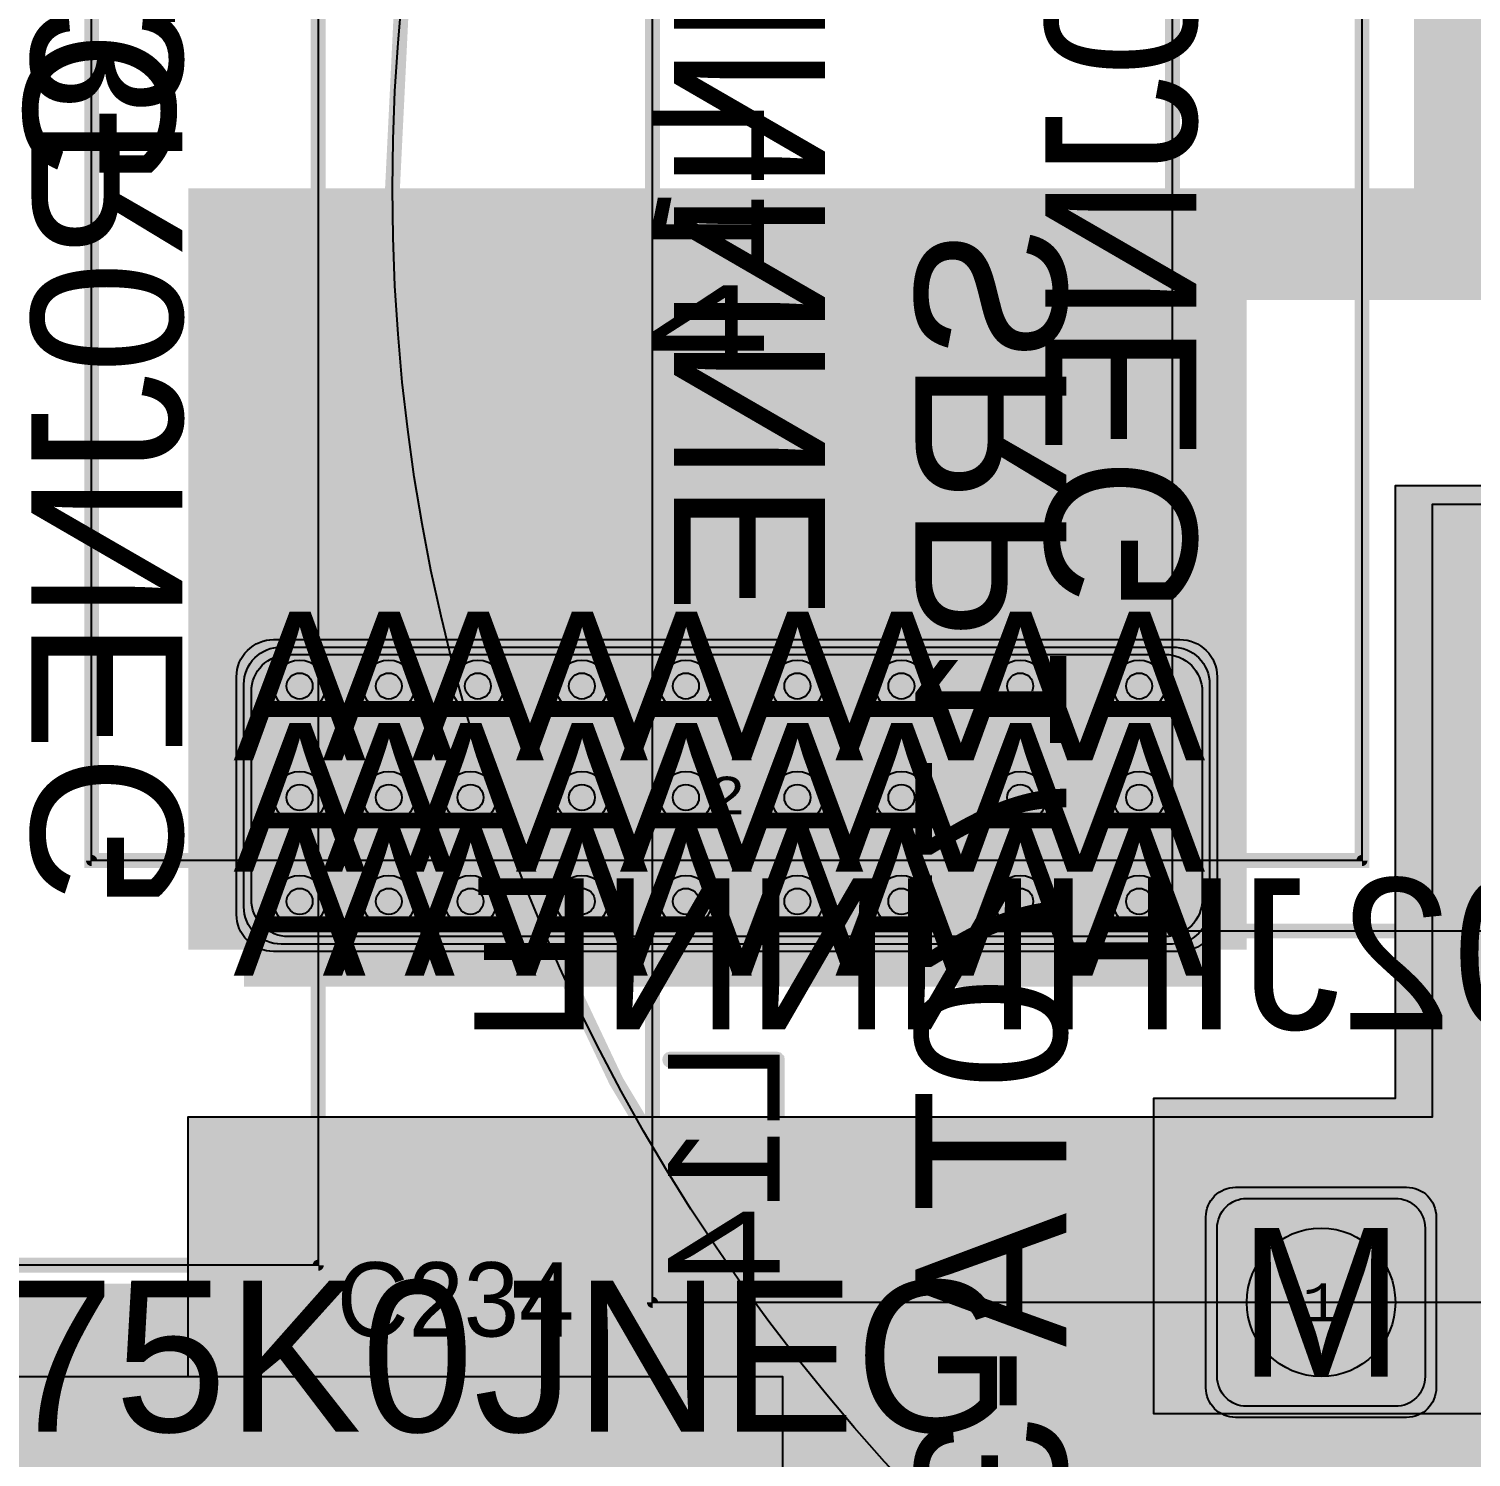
# Model space of a CAD drawing. Extents: x -23 to 289, y -67 to 135.
# Drawn here: x 19.35 to 38.77, y 10.42 to 29.65 of the extents above; entities that cross this region are included whole.
import ezdxf
from ezdxf.enums import TextEntityAlignment as Align

# ---------------------------------------------------------------- set-up
doc = ezdxf.new("R2010")
doc.units = 0
doc.header["$MEASUREMENT"] = 0
for name, color, linetype in [('ASSEMBLY_OUTLINES_BTM', 191, 'CONTINUOUS'), ('ASSEMBLY_OUTLINES_TOP', 102, 'CONTINUOUS'), ('ASSEMBLY_PART_NUMBERS_BTM', 191, 'CONTINUOUS'), ('ASSEMBLY_PART_NUMBERS_TOP', 102, 'CONTINUOUS'), ('ASSEMBLY_REF_DES_BTM', 191, 'CONTINUOUS'), ('DRILL_DRAWING', 21, 'CONTINUOUS'), ('GENERATED_SILKSCREEN_BTM', 255, 'CONTINUOUS'), ('GENERATED_SILKSCREEN_TOP', 140, 'CONTINUOUS'), ('PART_HOLES_LAYER_BOTTOM', 30, 'CONTINUOUS'), ('PART_HOLES_LAYER_TOP', 30, 'CONTINUOUS'), ('PART_PADS_LAYER_BOTTOM', 230, 'CONTINUOUS'), ('PART_PADS_LAYER_TOP', 150, 'CONTINUOUS'), ('PART_PADS_SMD_BTM', 230, 'CONTINUOUS'), ('PIN_NUMBERS_BTM', 8, 'CONTINUOUS'), ('PIN_NUMBERS_TOP', 8, 'CONTINUOUS'), ('PLACEMENT_OUTLINES_BTM', 222, 'CONTINUOUS'), ('PLACEMENT_OUTLINES_TOP', 130, 'CONTINUOUS'), ('PLANE_DATA_LAYER_BOTTOM', 230, 'CONTINUOUS'), ('PLANE_DATA_LAYER_TOP', 150, 'CONTINUOUS'), ('PLANE_SHAPES_LAYER_BOTTOM', 230, 'CONTINUOUS'), ('PLANE_SHAPES_LAYER_TOP', 150, 'CONTINUOUS'), ('SILKSCREEN_OUTLINES_BTM', 211, 'CONTINUOUS'), ('SILKSCREEN_OUTLINES_TOP', 150, 'CONTINUOUS'), ('SILKSCREEN_REF_DES_BTM', 211, 'CONTINUOUS'), ('SILKSCREEN_REF_DES_TOP', 150, 'CONTINUOUS'), ('SOLDERMASK_PADS_BTM', 12, 'CONTINUOUS'), ('SOLDERMASK_PADS_TOP', 180, 'CONTINUOUS'), ('SOLDERPASTE_PADS_BTM', 12, 'CONTINUOUS'), ('TRACES_LAYER_BOTTOM', 230, 'CONTINUOUS'), ('VIA_HOLES_LAYER_BOTTOM', 30, 'CONTINUOUS'), ('VIA_HOLES_LAYER_TOP', 30, 'CONTINUOUS'), ('VIA_PADS_LAYER_BOTTOM', 230, 'CONTINUOUS'), ('VIA_PADS_LAYER_TOP', 150, 'CONTINUOUS')]:
    doc.layers.add(name, color=color, linetype=linetype)
doc.styles.add('COURIER_NEW', font='COUR.TTF')
doc.styles.add('VERDANA', font='verdana.TTF')
doc.styles.add('VERIBEST_GERBER_0', font='txt')

msp = doc.modelspace()

# ---------------------------------------------------------------- hatches: boundary and pattern name
at = {"layer": 'PART_HOLES_LAYER_BOTTOM'}
h = msp.add_hatch(color=256, dxfattribs=at)
edge = h.paths.add_edge_path()
edge.add_arc((36.75, 12.5), 1, 0, 360)
at = {"layer": 'PART_HOLES_LAYER_TOP'}
h = msp.add_hatch(color=256, dxfattribs=at)
edge = h.paths.add_edge_path()
edge.add_arc((36.75, 12.5), 1, 0, 360)
at = {"layer": 'PLANE_DATA_LAYER_BOTTOM'}
h = msp.add_hatch(color=256, dxfattribs=at)
h.paths.add_polyline_path([(48.75, 37.576235, -0.5495884529092114), (48.641391, 37.507271, 0.1102706804063819), (48.45, 37.55), (47.25, 37.55, 0.414213562373095), (46.8, 37.1), (46.8, 33.9, 0.414213562373095), (47.25, 33.45), (48.45, 33.45, 0.1102706804063819), (48.641391, 33.492729, -0.5495884529092114), (48.75, 33.423765), (48.75, 31.5762, -0.414213562373095), (48.6738, 31.5), (44.500008, 31.5, 0.414213562373095), (44.5, 31.499992), (44.5, 26.0762, -0.414213562373095), (44.4238, 26), (35.750008, 26, 0.414213562373095), (35.75, 25.999992), (35.75, 17.3262, -0.414213562373095), (35.6738, 17.25), (35.408639, 17.25, -0.6196474517591704), (35.347893, 17.372204, 0.1634754168601708), (35.5, 17.825), (35.5, 20.825, 0.414213562373095), (34.75, 21.575), (22.75, 21.575, 0.414213562373095), (22, 20.825), (22, 17.825, 0.1634754168601701), (22.152107, 17.372204, -0.6196474517591704), (22.091361, 17.25), (21.5762, 17.25, -0.414213562373095), (21.5, 17.3262), (21.5, 27.4238, -0.414213562373095), (21.5762, 27.5), (37.999992, 27.5, 0.414213562373095), (38, 27.500008), (38, 39.749992, 0.414213562373095), (37.999992, 39.75), (34.0762, 39.75, -0.414213562373095), (34, 39.8262), (34, 54.4238, -0.414213562373095), (34.0762, 54.5), (36.297938, 54.5, -0.414213562373095), (36.374138, 54.4238, -0.3481178070653989), (36.315369, 54.34962, 8.627133222483515), (37.184631, 54.34962, -0.3481178070653989), (37.125862, 54.4238, -0.414213562373095), (37.202062, 54.5), (39.749992, 54.5, 0.414213562373095), (39.75, 54.500008), (39.75, 60.4238, -0.414213562373095), (39.8262, 60.5), (48.4238, 60.5, -0.414213562373095), (48.5, 60.4238), (48.5, 55.5262, -0.414213562373095), (48.4238, 55.45), (48.35, 55.45, 0.414213562373095), (47.9, 55), (47.9, 53.600002, 0.0113121250404393), (47.900461, 53.579648, -0.0113128039267009), (47.900539, 53.576201), (47.900539, 53.5762, -0.414213562373095), (47.824339, 53.5), (46.000008, 53.5, 0.414213562373095), (46, 53.499992), (46, 37.750008, 0.414213562373095), (46.000008, 37.75), (48.6738, 37.75, -0.414213562373095), (48.75, 37.6738)], flags=0)
h.paths.add_polyline_path([(34.85, 42.5, -0.9999999999999999), (38.65, 42.5, -0.9999999999999999)], flags=0)
h.paths.add_polyline_path([(41.987, 37.057838, 2.7018286674560716), (39.513, 37.057838, -0.4597262686416266), (39.513, 36.942162, 2.70182866745607), (41.987, 36.942162, -0.4597262686416268)], flags=0)
h.paths.add_polyline_path([(39.35, 42.5, -0.9999999999999999), (43.15, 42.5, -0.9999999999999999)], flags=0)
h.paths.add_polyline_path([(43.2, 33.5, -0.9999999999999999), (46.3, 33.5, -0.9999999999999999)], flags=0)
h.paths.add_polyline_path([(45.56043, 57.586258, 0.7163993986891788), (48.25, 58.499999), (48.25, 58.500001, 0.7163993986891788), (45.56043, 59.413742, -0.4928320379335345), (45.43957, 59.413742, 0.4928325361211646), (43.06043, 59.413742, -0.4928320379335345), (42.93957, 59.413742, 0.7163993986891788), (40.25, 58.500001), (40.25, 58.499999, 0.7163993986891788), (42.93957, 57.586258, -0.4928320379335345), (43.06043, 57.586258, 0.4928325361211646), (45.43957, 57.586258, -0.4928320379335345)], flags=0)
h = msp.add_hatch(color=256, dxfattribs=at)
h.paths.add_polyline_path([(48.75, 22.826235, -0.5495884529091984), (48.641391, 22.757271, 0.1102706804063827), (48.45, 22.8), (47.25, 22.8, 0.414213562373095), (46.8, 22.35), (46.8, 19.15, 0.414213562373095), (47.25, 18.7), (48.45, 18.7, 0.1102706804063827), (48.641391, 18.742729, -0.5495884529091984), (48.75, 18.673765), (48.75, 17.5262, -0.414213562373095), (48.6738, 17.45), (48.1, 17.45, 0.414213562373095), (47.65, 17), (47.65, 15.6, 0.414213562373095), (48.1, 15.15), (48.6738, 15.15, -0.414213562373095), (48.75, 15.0738), (48.75, 14.8262, -0.414213562373095), (48.6738, 14.75), (43.750008, 14.75, 0.414213562373095), (43.75, 14.749992), (43.75, 10.3262, -0.414213562373095), (43.6738, 10.25), (40.250008, 10.25, 0.414213562373095), (40.25, 10.249992), (40.25, 0.8262, -0.414213562373095), (40.1738, 0.75), (37.8006, 0.75, -0.7527650843229169), (37.76009, 0.89074, 3.4742051530843248), (35.73991, 0.89074, -0.7527650843229169), (35.6994, 0.75), (33.230342, 0.75, -0.8128715780048824), (33.199868, 0.896041, 4.792273559791679), (31.800132, 0.896041, -0.8128715780048646), (31.769658, 0.75), (20.5762, 0.75, -0.414213562373095), (20.5, 0.8262), (20.5, 5.823834, -0.7996942034349959), (20.645032, 5.856523, 0.5604170451620436), (23.18957, 5.586258, -0.4928320379335695), (23.31043, 5.586258, 0.4928325361211643), (25.68957, 5.586258, -0.4928320379335695), (25.81043, 5.586258, 0.7163993986891787), (28.5, 6.499999), (28.5, 6.500001, 0.7163993986891787), (25.81043, 7.413742, -0.4928320379335696), (25.68957, 7.413742, 0.4928325361211643), (23.31043, 7.413742, -0.4928320379335696), (23.18957, 7.413742, 0.5604170451620436), (20.645032, 7.143477, -0.7996942034349959), (20.5, 7.176166), (20.5, 9.749992, 0.414213562373095), (20.499992, 9.75), (17.53156, 9.750002, -0.1989133663344645), (17.477678, 9.77232), (13.27232, 13.977678, -0.1989099556853627), (13.250002, 14.031559), (13.250002, 14.03156), (13.25, 23.249992, 0.414213562373095), (13.249992, 23.25), (11.027106, 23.25, -0.414213562373095), (10.950906, 23.3262, -0.1578452520741004), (10.965365, 23.37086, 0.3237649759328937), (10.965365, 25.12914, -0.1578452520741004), (10.950906, 25.1738, -0.414213562373095), (11.027106, 25.25), (13.249992, 25.25, 0.414213562373095), (13.25, 25.250008), (13.25, 28.999996), (13.249997, 29.000001), (11.500002, 30.749998, 0.2076843461898077), (11.499996, 30.75), (0.8262, 30.75, -0.414213562373095), (0.75, 30.8262), (0.75, 34.4238, -0.414213562373095), (0.8262, 34.5), (13.218438, 34.5, -0.1989133663344662), (13.27232, 34.477682), (15.47768, 32.272322, -0.1989099556853713), (15.499998, 32.218441), (15.499998, 32.21844), (15.5, 14.250004), (15.500003, 14.249999), (18.249998, 11.500002, 0.2076843462273114), (18.250004, 11.5), (21.499992, 11.5, 0.414213562373095), (21.5, 11.500008), (21.5, 14.9238, -0.414213562373095), (21.5762, 15), (38.249992, 15, 0.414213562373095), (38.25, 15.000008), (38.25, 23.1738, -0.414213562373095), (38.3262, 23.25), (48.6738, 23.25, -0.414213562373095), (48.75, 23.1738)], flags=0)
h.paths.add_polyline_path([(2.75, 32.65, -0.9999999999999999), (5.75, 32.65, -0.9999999999999999)], flags=0)
h.paths.add_polyline_path([(10.35, 31.15, 0.414213562373095), (11.25, 32.05), (11.25, 33.25, 0.414213562373095), (10.35, 34.15), (9.15, 34.15, 0.414213562373095), (8.25, 33.25), (8.25, 32.05, 0.414213562373095), (9.15, 31.15)], flags=0)
h.paths.add_polyline_path([(37.75, 10.6, 0.414213562373095), (38.65, 11.5), (38.65, 13.5, 0.414213562373095), (37.75, 14.4), (35.75, 14.4, 0.414213562373095), (34.85, 13.5), (34.85, 11.5, 0.414213562373095), (35.75, 10.6)], flags=0)
h.paths.add_polyline_path([(41.987, 18.057838, 2.7018286674560645), (39.513, 18.057838, -0.4597262686416451), (39.513, 17.942162, 2.7018286674560645), (41.987, 17.942162, -0.4597262686416451)], flags=0)
h.paths.add_polyline_path([(39.35, 12.5, -0.9999999999999999), (43.15, 12.5, -0.9999999999999999)], flags=0)
h.paths.add_polyline_path([(43.2, 21.5, -0.9999999999999999), (46.3, 21.5, -0.9999999999999999)], flags=0)
for points in [[(22.75, 20.825), (22.165788, 21.409212)], [(34.75, 20.825), (35.334212, 21.409212)], [(22.75, 17.825), (21.9602, 17.582468)], [(34.75, 17.825), (35.539796, 17.582454)], [(36.75, 13.5), (36.75, 14.4762)], [(35.75, 12.5), (34.7738, 12.5)], [(37.75, 12.5), (38.7262, 12.5)], [(36.75, 11.5), (36.75, 10.5238)]]:
    msp.add_hatch(color=256, dxfattribs=at).paths.add_polyline_path(points, is_closed=False, flags=0)
at = {"layer": 'PLANE_DATA_LAYER_TOP'}
h = msp.add_hatch(color=256, dxfattribs=at)
h.paths.add_polyline_path([(46.75, 31.8262, -0.414213562373095), (46.6738, 31.75), (44.750008, 31.75, 0.414213562373095), (44.75, 31.749992), (44.75, 26.3262, -0.414213562373095), (44.6738, 26.25), (35.250008, 26.25, 0.414213562373095), (35.25, 26.249992), (35.25, 16.8262, -0.414213562373095), (35.1738, 16.75), (22.3262, 16.75, -0.414213562373095), (22.25, 16.8262), (22.25, 27.4238, -0.414213562373095), (22.3262, 27.5), (37.999992, 27.5, 0.414213562373095), (38, 27.500008), (38, 39.999992, 0.414213562373095), (37.999992, 40), (30.5762, 40, -0.414213562373095), (30.5, 40.0762), (30.5, 59.9238, -0.414213562373095), (30.5762, 60), (41.073834, 60, -0.7996942034349743), (41.106523, 59.854968, 0.2895657790381564), (40.25, 58.5), (40.25, 58.499999, 0.7163993986891788), (42.93957, 57.586258, -0.4928320379335345), (43.06043, 57.586258, 0.4928325361211646), (45.43957, 57.586258, -0.4928320379335345), (45.56043, 57.586258, 0.2203224273687478), (46.677484, 57.001754, -0.4001176215891376), (46.75, 56.925643)], flags=0)
h.paths.add_polyline_path([(34.85, 42.5, -0.9999999999999999), (38.65, 42.5, -0.9999999999999999)], flags=0)
h.paths.add_polyline_path([(34.85, 52.5, -0.9999999999999999), (38.65, 52.5, -0.9999999999999999)], flags=0)
h.paths.add_polyline_path([(41.987, 37.057838, 2.7018286674560716), (39.513, 37.057838, -0.4597262686416266), (39.513, 36.942162, 2.70182866745607), (41.987, 36.942162, -0.4597262686416268)], flags=0)
h.paths.add_polyline_path([(39.35, 42.5, -0.9999999999999999), (43.15, 42.5, -0.9999999999999999)], flags=0)
h.paths.add_polyline_path([(43.2, 33.5, -0.9999999999999999), (46.3, 33.5, -0.9999999999999999)], flags=0)
h = msp.add_hatch(color=256, dxfattribs=at)
h.paths.add_polyline_path([(70, 7.287401, -0.2284127343392126), (69.971271, 7.227795, 0.2284138651476177), (69.5, 6.250001), (69.5, 6.249999, 0.2284138651476178), (69.971271, 5.272205, -0.2284127343392126), (70, 5.212599), (70, 0.7112, -0.414213562373095), (69.9238, 0.635), (63.589977, 0.635, -0.8014810940491773), (63.557588, 0.780174, 4.482268136729678), (61.942412, 0.780174, -0.8014810940491773), (61.910023, 0.635), (52.3262, 0.635, -0.414213562373095), (52.25, 0.7112), (52.25, 4.999992, 0.414213562373095), (52.249992, 5), (30.5762, 5, -0.414213562373095), (30.5, 5.0762), (30.5, 10.999992, 0.414213562373095), (30.499992, 11), (17.750008, 11, 0.414213562373095), (17.75, 10.999992), (17.75, 7.924921, -0.5503665247059855), (17.641226, 7.856034, 0.3530343973598779), (15.81043, 7.413742, -0.4928320379335696), (15.68957, 7.413742, 0.4928325361211643), (13.31043, 7.413742, -0.4928320379335696), (13.18957, 7.413742, 0.2941350543383665), (11.66026, 7.961019, -0.4828313072042882), (11.566801, 8.035239), (11.566801, 8.03524, -0.1989099556853627), (11.589119, 8.089121), (12.477678, 8.97768, -0.1989133663344766), (12.53156, 8.999998), (12.999992, 9, 0.414213562373095), (13, 9.000008), (13, 27.249992, 0.414213562373095), (12.999992, 27.25), (10.855206, 27.25, -0.6711996299622623), (10.801776, 27.380529, 0.2010810572068504), (11.25, 28.45, 0.1680457102975164), (10.929485, 29.376722, -0.1680441423658298), (10.913203, 29.423799), (10.913203, 29.4238, -0.414213562373095), (10.989403, 29.5), (14.4238, 29.5, -0.414213562373095), (14.5, 29.4238), (14.5, 12.750008, 0.414213562373095), (14.500008, 12.75), (32.4238, 12.75, -0.414213562373095), (32.5, 12.6738), (32.5, 8.500008, 0.414213562373095), (32.500008, 8.5), (52.249992, 8.5, 0.414213562373095), (52.25, 8.500008), (52.25, 23.1738, -0.414213562373095), (52.3262, 23.25), (61.1738, 23.25, -0.414213562373095), (61.25, 23.1738), (61.25, 14.750008, 0.414213562373095), (61.250008, 14.75), (69.9238, 14.75, -0.414213562373095), (70, 14.6738)], flags=0)
h.paths.add_polyline_path([(53.2, 21.5, -0.9999999999999999), (56.3, 21.5, -0.9999999999999999)], flags=0)
h.paths.add_polyline_path([(56.35, 12.5, -0.9999999999999999), (60.15, 12.5, -0.9999999999999999)], flags=0)
h.paths.add_polyline_path([(59.987, 18.057838, 2.7018286674560645), (57.513, 18.057838, -0.4597262686416451), (57.513, 17.942162, 2.7018286674560645), (59.987, 17.942162, -0.4597262686416451)], flags=0)
h.paths.add_polyline_path([(60.85, 12.5, -0.9999999999999999), (64.65, 12.5, -0.9999999999999999)], flags=0)
h.paths.add_polyline_path([(66, 6.25, -0.9999999999999999), (68.5, 6.25, -0.9999999999999999)], flags=0)
h.paths.add_polyline_path([(66.25, 2.75, -0.9999999999999999), (69.75, 2.75, -0.9999999999999999)], flags=0)
h = msp.add_hatch(color=256, dxfattribs=at)
h.paths.add_polyline_path([(46.5, 11.0762, -0.414213562373095), (46.4238, 11), (42.62046, 11, -0.6751038026261607), (42.567617, 11.1311, 0.2038774971974063), (43.15, 12.499999), (43.15, 12.5, 0.9999999999999999), (39.35, 12.5), (39.35, 12.499999, 0.2038774971974063), (39.932383, 11.1311, -0.6751038026261607), (39.87954, 11), (38.629409, 11, -0.414213562373095), (38.553209, 11.0762), (38.553209, 11.076201, -0.1127397254818552), (38.560764, 11.109281, 0.1127427714443095), (38.65, 11.5), (38.65, 13.5, 0.414213562373095), (37.75, 14.4), (35.75, 14.4, 0.414213562373095), (34.85, 13.5), (34.85, 11.5, 0.1127427714443095), (34.939236, 11.109281, -0.1127397254818552), (34.946791, 11.076201), (34.946791, 11.0762, -0.414213562373095), (34.870591, 11), (34.5762, 11, -0.414213562373095), (34.5, 11.0762), (34.5, 15.1738, -0.414213562373095), (34.5762, 15.25), (37.749992, 15.25, 0.414213562373095), (37.75, 15.250008), (37.75, 23.4238, -0.414213562373095), (37.8262, 23.5), (46.4238, 23.5, -0.414213562373095), (46.5, 23.4238)], flags=0)
h.paths.add_polyline_path([(41.987, 18.057838, 2.7018286674560645), (39.513, 18.057838, -0.4597262686416451), (39.513, 17.942162, 2.7018286674560645), (41.987, 17.942162, -0.4597262686416451)], flags=0)
h.paths.add_polyline_path([(43.2, 21.5, -0.9999999999999999), (46.3, 21.5, -0.9999999999999999)], flags=0)
for points in [[(35.75, 13.5), (35.059722, 14.190278)], [(37.75, 13.5), (38.440278, 14.190278)], [(37.75, 11.5), (38.724916, 11.449948)]]:
    msp.add_hatch(color=256, dxfattribs=at).paths.add_polyline_path(points, is_closed=False, flags=0)
at = {"layer": 'PLANE_SHAPES_LAYER_BOTTOM'}
msp.add_hatch(color=256, dxfattribs=at).paths.add_polyline_path([(48.75, 14.75), (43.75, 14.75), (43.75, 10.25), (40.25, 10.25), (40.25, 0.75), (20.5, 0.75), (20.5, 9.75), (17.5, 9.75), (13.25, 14), (13.25, 34.5), (15.5, 32.25), (15.5, 14.25), (18.25, 11.5), (21.5, 11.5), (21.5, 15), (38.25, 15), (38.25, 23.25), (48.75, 23.25)], flags=0)
at = {"layer": 'PLANE_SHAPES_LAYER_TOP'}
msp.add_hatch(color=256, dxfattribs=at).paths.add_polyline_path([(46.5, 11), (34.5, 11), (34.5, 15.25), (37.75, 15.25), (37.75, 23.5), (46.5, 23.5)], flags=0)
at = {"layer": 'VIA_HOLES_LAYER_BOTTOM'}
h = msp.add_hatch(color=256, dxfattribs=at)
edge = h.paths.add_edge_path()
edge.add_arc((23, 20.8), 0.175, 0, 360)
h = msp.add_hatch(color=256, dxfattribs=at)
edge = h.paths.add_edge_path()
edge.add_arc((24.2, 20.8), 0.175, 0, 360)
h = msp.add_hatch(color=256, dxfattribs=at)
edge = h.paths.add_edge_path()
edge.add_arc((25.4, 20.8), 0.175, 0, 360)
h = msp.add_hatch(color=256, dxfattribs=at)
edge = h.paths.add_edge_path()
edge.add_arc((26.8, 20.8), 0.175, 0, 360)
h = msp.add_hatch(color=256, dxfattribs=at)
edge = h.paths.add_edge_path()
edge.add_arc((28.2, 20.8), 0.175, 0, 360)
h = msp.add_hatch(color=256, dxfattribs=at)
edge = h.paths.add_edge_path()
edge.add_arc((29.7, 20.8), 0.175, 0, 360)
h = msp.add_hatch(color=256, dxfattribs=at)
edge = h.paths.add_edge_path()
edge.add_arc((31.1, 20.8), 0.175, 0, 360)
h = msp.add_hatch(color=256, dxfattribs=at)
edge = h.paths.add_edge_path()
edge.add_arc((32.7, 20.8), 0.175, 0, 360)
h = msp.add_hatch(color=256, dxfattribs=at)
edge = h.paths.add_edge_path()
edge.add_arc((34.3, 20.8), 0.175, 0, 360)
h = msp.add_hatch(color=256, dxfattribs=at)
edge = h.paths.add_edge_path()
edge.add_arc((23, 19.3), 0.175, 0, 360)
h = msp.add_hatch(color=256, dxfattribs=at)
edge = h.paths.add_edge_path()
edge.add_arc((24.2, 19.3), 0.175, 0, 360)
h = msp.add_hatch(color=256, dxfattribs=at)
edge = h.paths.add_edge_path()
edge.add_arc((25.3, 19.3), 0.175, 0, 360)
h = msp.add_hatch(color=256, dxfattribs=at)
edge = h.paths.add_edge_path()
edge.add_arc((26.8, 19.3), 0.175, 0, 360)
h = msp.add_hatch(color=256, dxfattribs=at)
edge = h.paths.add_edge_path()
edge.add_arc((28.2, 19.3), 0.175, 0, 360)
h = msp.add_hatch(color=256, dxfattribs=at)
edge = h.paths.add_edge_path()
edge.add_arc((29.7, 19.3), 0.175, 0, 360)
h = msp.add_hatch(color=256, dxfattribs=at)
edge = h.paths.add_edge_path()
edge.add_arc((31.1, 19.3), 0.175, 0, 360)
h = msp.add_hatch(color=256, dxfattribs=at)
edge = h.paths.add_edge_path()
edge.add_arc((32.7, 19.3), 0.175, 0, 360)
h = msp.add_hatch(color=256, dxfattribs=at)
edge = h.paths.add_edge_path()
edge.add_arc((34.3, 19.3), 0.175, 0, 360)
h = msp.add_hatch(color=256, dxfattribs=at)
edge = h.paths.add_edge_path()
edge.add_arc((23, 17.9), 0.175, 0, 360)
h = msp.add_hatch(color=256, dxfattribs=at)
edge = h.paths.add_edge_path()
edge.add_arc((24.2, 17.9), 0.175, 0, 360)
h = msp.add_hatch(color=256, dxfattribs=at)
edge = h.paths.add_edge_path()
edge.add_arc((25.3, 17.9), 0.175, 0, 360)
h = msp.add_hatch(color=256, dxfattribs=at)
edge = h.paths.add_edge_path()
edge.add_arc((26.8, 17.9), 0.175, 0, 360)
h = msp.add_hatch(color=256, dxfattribs=at)
edge = h.paths.add_edge_path()
edge.add_arc((28.2, 17.9), 0.175, 0, 360)
h = msp.add_hatch(color=256, dxfattribs=at)
edge = h.paths.add_edge_path()
edge.add_arc((29.7, 17.9), 0.175, 0, 360)
h = msp.add_hatch(color=256, dxfattribs=at)
edge = h.paths.add_edge_path()
edge.add_arc((31.1, 17.9), 0.175, 0, 360)
h = msp.add_hatch(color=256, dxfattribs=at)
edge = h.paths.add_edge_path()
edge.add_arc((32.7, 17.9), 0.175, 0, 360)
h = msp.add_hatch(color=256, dxfattribs=at)
edge = h.paths.add_edge_path()
edge.add_arc((34.3, 17.9), 0.175, 0, 360)
at = {"layer": 'VIA_HOLES_LAYER_TOP'}
h = msp.add_hatch(color=256, dxfattribs=at)
edge = h.paths.add_edge_path()
edge.add_arc((23, 20.8), 0.175, 0, 360)
h = msp.add_hatch(color=256, dxfattribs=at)
edge = h.paths.add_edge_path()
edge.add_arc((24.2, 20.8), 0.175, 0, 360)
h = msp.add_hatch(color=256, dxfattribs=at)
edge = h.paths.add_edge_path()
edge.add_arc((25.4, 20.8), 0.175, 0, 360)
h = msp.add_hatch(color=256, dxfattribs=at)
edge = h.paths.add_edge_path()
edge.add_arc((26.8, 20.8), 0.175, 0, 360)
h = msp.add_hatch(color=256, dxfattribs=at)
edge = h.paths.add_edge_path()
edge.add_arc((28.2, 20.8), 0.175, 0, 360)
h = msp.add_hatch(color=256, dxfattribs=at)
edge = h.paths.add_edge_path()
edge.add_arc((29.7, 20.8), 0.175, 0, 360)
h = msp.add_hatch(color=256, dxfattribs=at)
edge = h.paths.add_edge_path()
edge.add_arc((31.1, 20.8), 0.175, 0, 360)
h = msp.add_hatch(color=256, dxfattribs=at)
edge = h.paths.add_edge_path()
edge.add_arc((32.7, 20.8), 0.175, 0, 360)
h = msp.add_hatch(color=256, dxfattribs=at)
edge = h.paths.add_edge_path()
edge.add_arc((34.3, 20.8), 0.175, 0, 360)
h = msp.add_hatch(color=256, dxfattribs=at)
edge = h.paths.add_edge_path()
edge.add_arc((23, 19.3), 0.175, 0, 360)
h = msp.add_hatch(color=256, dxfattribs=at)
edge = h.paths.add_edge_path()
edge.add_arc((24.2, 19.3), 0.175, 0, 360)
h = msp.add_hatch(color=256, dxfattribs=at)
edge = h.paths.add_edge_path()
edge.add_arc((25.3, 19.3), 0.175, 0, 360)
h = msp.add_hatch(color=256, dxfattribs=at)
edge = h.paths.add_edge_path()
edge.add_arc((26.8, 19.3), 0.175, 0, 360)
h = msp.add_hatch(color=256, dxfattribs=at)
edge = h.paths.add_edge_path()
edge.add_arc((28.2, 19.3), 0.175, 0, 360)
h = msp.add_hatch(color=256, dxfattribs=at)
edge = h.paths.add_edge_path()
edge.add_arc((29.7, 19.3), 0.175, 0, 360)
h = msp.add_hatch(color=256, dxfattribs=at)
edge = h.paths.add_edge_path()
edge.add_arc((31.1, 19.3), 0.175, 0, 360)
h = msp.add_hatch(color=256, dxfattribs=at)
edge = h.paths.add_edge_path()
edge.add_arc((32.7, 19.3), 0.175, 0, 360)
h = msp.add_hatch(color=256, dxfattribs=at)
edge = h.paths.add_edge_path()
edge.add_arc((34.3, 19.3), 0.175, 0, 360)
h = msp.add_hatch(color=256, dxfattribs=at)
edge = h.paths.add_edge_path()
edge.add_arc((23, 17.9), 0.175, 0, 360)
h = msp.add_hatch(color=256, dxfattribs=at)
edge = h.paths.add_edge_path()
edge.add_arc((24.2, 17.9), 0.175, 0, 360)
h = msp.add_hatch(color=256, dxfattribs=at)
edge = h.paths.add_edge_path()
edge.add_arc((25.3, 17.9), 0.175, 0, 360)
h = msp.add_hatch(color=256, dxfattribs=at)
edge = h.paths.add_edge_path()
edge.add_arc((26.8, 17.9), 0.175, 0, 360)
h = msp.add_hatch(color=256, dxfattribs=at)
edge = h.paths.add_edge_path()
edge.add_arc((28.2, 17.9), 0.175, 0, 360)
h = msp.add_hatch(color=256, dxfattribs=at)
edge = h.paths.add_edge_path()
edge.add_arc((29.7, 17.9), 0.175, 0, 360)
h = msp.add_hatch(color=256, dxfattribs=at)
edge = h.paths.add_edge_path()
edge.add_arc((31.1, 17.9), 0.175, 0, 360)
h = msp.add_hatch(color=256, dxfattribs=at)
edge = h.paths.add_edge_path()
edge.add_arc((32.7, 17.9), 0.175, 0, 360)
h = msp.add_hatch(color=256, dxfattribs=at)
edge = h.paths.add_edge_path()
edge.add_arc((34.3, 17.9), 0.175, 0, 360)

# ---------------------------------------------------------------- linework, layer by layer
at = {"layer": 'ASSEMBLY_OUTLINES_BTM', "const_width": 0.2}
msp.add_lwpolyline([(20.2, 18.45), (20.2, 35.55), (37.3, 35.55), (37.3, 18.45)], close=True, dxfattribs=at)
at = {"layer": 'ASSEMBLY_OUTLINES_TOP', "const_width": 0.2}
msp.add_lwpolyline([(24.25, 27.5, -1), (75.25, 27.5, -1)], format="xyb", close=True, dxfattribs=at)
for points in [[(27.75, 12.5), (27.75, 42.5), (71.75, 42.5), (71.75, 12.5)], [(34.75, 17.5), (34.75, 37.5), (64.75, 37.5), (64.75, 17.5)], [(13.25, 13), (13.25, 33), (23.25, 33), (23.25, 13)], [(9.5, 1.5), (9.5, 11.5), (29.5, 11.5), (29.5, 1.5)]]:
    msp.add_lwpolyline(points, close=True, dxfattribs=at)
at = {"layer": 'GENERATED_SILKSCREEN_BTM', "const_width": 0.15}
for points in [[(22.175, 35.549995), (20.200005, 35.549995), (20.200005, 18.450005), (22.175, 18.450005), (22.175, 18.449995), (20.2, 18.449995, -0.4142135624), (20.199995, 18.45), (20.199995, 35.55, -0.4142135624), (20.2, 35.550005), (22.175, 35.550005), (22.175, 35.549995)], [(37.300005, 18.45, -0.4142135624), (37.3, 18.449995), (35.325, 18.449995), (35.325, 18.450005), (37.299995, 18.450005), (37.299995, 35.549995), (35.325, 35.549995), (35.325, 35.550005), (37.3, 35.550005, -0.4142135624), (37.300005, 35.55), (37.300005, 18.45)]]:
    msp.add_lwpolyline(points, format="xyb", dxfattribs=at)
for points in [[(29.424, 15.799), (29.436, 15.796), (29.4435, 15.787), (29.4525, 15.7795), (29.454, 15.769), (29.454, 14.7565), (29.4525, 14.746), (29.445, 14.737), (29.4345, 14.7325), (29.424, 14.731), (29.412, 14.7325), (29.4015, 14.737), (29.3955, 14.746), (29.3925, 14.7565), (29.3925, 15.736), (27.984, 15.736), (27.9735, 15.739), (27.9645, 15.7465), (27.96, 15.757), (27.9585, 15.769), (27.96, 15.7795), (27.9645, 15.7885), (27.9735, 15.796), (27.984, 15.799), (29.424, 15.799)], [(29.3925, 14.164), (29.3955, 14.176), (29.4015, 14.182), (29.412, 14.1865), (29.424, 14.188), (29.4345, 14.1865), (29.445, 14.182), (29.4525, 14.176), (29.454, 14.164), (29.454, 13.579), (29.4525, 13.5685), (29.445, 13.5595), (29.4345, 13.555), (29.424, 13.5535), (29.412, 13.555), (29.4015, 13.5595), (29.3955, 13.5685), (29.3925, 13.579), (29.3925, 13.843), (27.984, 13.843), (27.9735, 13.8445), (27.966, 13.849), (27.9615, 13.8565), (27.96, 13.867), (27.9585, 13.8745), (27.9585, 13.882), (27.9615, 13.888), (27.9675, 13.894), (28.3785, 14.1865), (28.389, 14.191), (28.3995, 14.191), (28.4085, 14.1865), (28.416, 14.179), (28.422, 14.17), (28.425, 14.1595), (28.425, 14.1535), (28.422, 14.149), (28.419, 14.1445), (28.4145, 14.1415), (28.0785, 13.9015), (29.3925, 13.9015), (29.3925, 14.164)], [(29.424, 12.1045), (29.436, 12.103), (29.4435, 12.0955), (29.448, 12.085), (29.4495, 12.0745), (29.448, 12.064), (29.4435, 12.055), (29.436, 12.0475), (29.424, 12.0445), (28.9695, 12.0445), (28.9695, 11.974), (28.9665, 11.9635), (28.9605, 11.9545), (28.95, 11.95), (28.9395, 11.9485), (28.9275, 11.95), (28.917, 11.9545), (28.9095, 11.9635), (28.908, 11.974), (28.908, 12.0445), (28.026, 12.0445), (28.0185, 12.046), (28.0125, 12.049), (28.0065, 12.0565), (28.002, 12.064), (27.999, 12.073), (27.9975, 12.082), (27.999, 12.0895), (28.005, 12.097), (28.9155, 13.0075), (28.9245, 13.0135), (28.9335, 13.0165), (28.9425, 13.015), (28.953, 13.009), (28.9605, 13.006), (28.965, 13), (28.968, 12.994), (28.9695, 12.9865), (28.9695, 12.1045), (29.424, 12.1045)], [(28.908, 12.9115), (28.1025, 12.1045), (28.908, 12.1045), (28.908, 12.9115)]]:
    msp.add_lwpolyline(points, dxfattribs=at)
at = {"layer": 'GENERATED_SILKSCREEN_TOP', "const_width": 0.15}
for points in [[(23.250005, 13, -0.4142135624), (23.25, 12.999995), (13.25, 12.999995, -0.4142135624), (13.249995, 13), (13.249995, 33, -0.4142135624), (13.25, 33.000005), (22.524997, 33.000005, 6.8599e-06), (22.525003, 32.999995), (13.250005, 32.999995), (13.250005, 13.000005), (23.249995, 13.000005), (23.249995, 17.556303, 7.1803e-06), (23.250005, 17.55631), (23.250005, 13)], [(23.250005, 21.14369, 7.1803e-06), (23.249995, 21.143697), (23.249995, 30.658901, 1.06046e-05), (23.250005, 30.658916), (23.250005, 21.14369)], [(70.371593, 12.499995, -0.5091750118), (29.128407, 12.499995), (27.75, 12.499995, -0.4142135624), (27.749995, 12.5), (27.749995, 14.606202, -0.0486281941), (25.673935, 19.098016, 7.3706e-06), (25.673941, 19.098027, 0.0486281166), (27.749995, 14.606221), (27.749995, 30.658901, 1.06046e-05), (27.750005, 30.658916), (27.750005, 14.606204, 0.0246930639), (29.128412, 12.500005), (35.275, 12.500005), (35.275, 12.499995), (29.128419, 12.499995, 0.5091748375), (70.371581, 12.499995)], [(39.665742, 17.500005, 2.2803e-06), (39.665733, 17.499995), (34.75, 17.499995, -0.4142135624), (34.749995, 17.5), (34.749995, 30.658901, 1.06046e-05), (34.750005, 30.658916), (34.750005, 17.500005), (39.665742, 17.500005)], [(25.073472, 21.072037, 7.0833e-06), (25.073464, 21.072028, -0.0932151965), (24.424212, 30.47569, 5.9117e-06), (24.424222, 30.475691, 0.0932151507), (25.073472, 21.072037)], [(23.250005, 19.64369, 7.1803e-06), (23.249995, 19.643697), (23.249995, 20.456303, 7.1803e-06), (23.250005, 20.45631), (23.250005, 19.64369)], [(25.476549, 19.686595, 8.4222e-06), (25.476536, 19.686601, -0.0073062427), (25.258591, 20.399215, 7.4407e-06), (25.258603, 20.399211, 0.0073062672), (25.476549, 19.686595)], [(23.250005, 18.24369, 7.1803e-06), (23.249995, 18.243697), (23.249995, 18.956303, 7.1803e-06), (23.250005, 18.95631), (23.250005, 18.24369)], [(27.750005, 12.500005), (29.1284, 12.500005, -0.024692833), (27.750005, 14.606185), (27.750005, 12.500005)], [(39.775, 12.500055, 9.322e-06), (39.775, 12.5, 9.322e-06), (39.775, 12.499945), (39.775, 12.499995), (38.225, 12.499995), (38.225, 12.500005), (39.775, 12.500005), (39.775, 12.500055)]]:
    msp.add_lwpolyline(points, format="xyb", dxfattribs=at)
for points in [[(23.812, 12.027), (23.644, 12.164), (23.639, 12.167), (23.638, 12.171), (23.636, 12.175), (23.635, 12.18), (23.635, 12.866), (23.636, 12.871), (23.638, 12.875), (23.64, 12.877), (23.641, 12.879), (23.643, 12.882), (23.812, 13.019), (23.815, 13.02), (23.818, 13.021), (23.819, 13.022), (23.823, 13.023), (24.16, 13.023), (24.165, 13.022), (24.167, 13.021), (24.17, 13.02), (24.173, 13.019), (24.342, 12.882), (24.346, 12.877), (24.348, 12.869), (24.347, 12.863), (24.345, 12.858), (24.342, 12.854), (24.337, 12.85), (24.332, 12.847), (24.327, 12.846), (24.322, 12.846), (24.318, 12.849), (24.153, 12.982), (23.83, 12.982), (23.676, 12.856), (23.676, 12.19), (23.83, 12.064), (24.153, 12.064), (24.318, 12.197), (24.322, 12.199), (24.327, 12.2), (24.332, 12.199), (24.337, 12.196), (24.342, 12.192), (24.345, 12.187), (24.347, 12.181), (24.348, 12.175), (24.346, 12.169), (24.342, 12.164), (24.173, 12.027), (24.169, 12.025), (24.168, 12.024), (24.165, 12.024), (24.164, 12.023), (24.163, 12.023), (24.16, 12.023), (23.823, 12.023), (23.819, 12.024), (23.815, 12.025), (23.812, 12.027)], [(25.117, 13.019), (25.285, 12.882), (25.288, 12.877), (25.289, 12.873), (25.291, 12.87), (25.292, 12.866), (25.292, 12.729), (25.291, 12.725), (25.289, 12.719), (25.288, 12.714), (25.285, 12.712), (24.619, 12.171), (24.619, 12.064), (25.272, 12.064), (25.279, 12.062), (25.285, 12.058), (25.288, 12.051), (25.289, 12.043), (25.288, 12.036), (25.285, 12.029), (25.279, 12.025), (25.272, 12.023), (24.598, 12.023), (24.59, 12.025), (24.585, 12.03), (24.58, 12.035), (24.578, 12.043), (24.578, 12.18), (24.579, 12.183), (24.581, 12.19), (24.583, 12.193), (24.585, 12.195), (24.587, 12.197), (25.252, 12.739), (25.252, 12.856), (25.096, 12.982), (24.773, 12.982), (24.61, 12.849), (24.603, 12.847), (24.596, 12.848), (24.59, 12.851), (24.586, 12.857), (24.582, 12.863), (24.581, 12.87), (24.581, 12.874), (24.582, 12.877), (24.587, 12.882), (24.755, 13.019), (24.759, 13.02), (24.762, 13.021), (24.763, 13.022), (24.767, 13.023), (25.104, 13.023), (25.108, 13.022), (25.109, 13.022), (25.11, 13.021), (25.113, 13.02), (25.117, 13.019)], [(25.7, 12.027), (25.531, 12.164), (25.526, 12.169), (25.525, 12.175), (25.526, 12.182), (25.53, 12.189), (25.535, 12.194), (25.541, 12.198), (25.548, 12.199), (25.555, 12.197), (25.718, 12.064), (26.041, 12.064), (26.197, 12.19), (26.197, 12.376), (26.043, 12.503), (25.877, 12.503), (25.869, 12.505), (25.864, 12.509), (25.861, 12.516), (25.86, 12.523), (25.861, 12.53), (25.864, 12.536), (25.869, 12.541), (25.877, 12.543), (26.043, 12.543), (26.197, 12.67), (26.197, 12.856), (26.041, 12.982), (25.718, 12.982), (25.555, 12.849), (25.548, 12.847), (25.541, 12.848), (25.535, 12.851), (25.53, 12.857), (25.526, 12.863), (25.525, 12.87), (25.526, 12.877), (25.531, 12.882), (25.7, 13.019), (25.703, 13.02), (25.706, 13.021), (25.707, 13.022), (25.711, 13.023), (26.048, 13.023), (26.053, 13.022), (26.055, 13.021), (26.058, 13.02), (26.061, 13.019), (26.23, 12.882), (26.233, 12.877), (26.234, 12.873), (26.236, 12.87), (26.237, 12.866), (26.237, 12.66), (26.236, 12.657), (26.234, 12.65), (26.233, 12.645), (26.23, 12.643), (26.083, 12.523), (26.23, 12.403), (26.231, 12.401), (26.233, 12.399), (26.234, 12.398), (26.234, 12.396), (26.236, 12.389), (26.237, 12.386), (26.237, 12.18), (26.236, 12.175), (26.234, 12.171), (26.233, 12.167), (26.23, 12.164), (26.061, 12.027), (26.057, 12.025), (26.056, 12.024), (26.053, 12.024), (26.052, 12.023), (26.051, 12.023), (26.048, 12.023), (25.711, 12.023), (25.707, 12.024), (25.703, 12.025), (25.7, 12.027)], [(27.075, 12.043), (27.076, 12.035), (27.081, 12.03), (27.088, 12.027), (27.095, 12.026), (27.102, 12.027), (27.108, 12.03), (27.113, 12.035), (27.115, 12.043), (27.115, 12.346), (27.162, 12.346), (27.169, 12.348), (27.175, 12.352), (27.178, 12.359), (27.179, 12.366), (27.178, 12.374), (27.175, 12.381), (27.169, 12.386), (27.162, 12.387), (27.115, 12.387), (27.115, 12.975), (27.114, 12.98), (27.111, 12.984), (27.107, 12.988), (27.102, 12.991), (27.096, 12.993), (27.09, 12.994), (27.085, 12.993), (27.08, 12.989), (26.473, 12.382), (26.469, 12.376), (26.467, 12.37), (26.468, 12.364), (26.472, 12.357), (26.474, 12.352), (26.478, 12.349), (26.482, 12.347), (26.487, 12.346), (27.075, 12.346), (27.075, 12.043)], [(26.537, 12.387), (27.075, 12.923), (27.075, 12.387), (26.537, 12.387)]]:
    msp.add_lwpolyline(points, dxfattribs=at)
msp.add_lwpolyline([(9.5, 1.5), (9.5, 11.5), (29.5, 11.5), (29.5, 1.5)], close=True, dxfattribs=at)
at = {"layer": 'PART_HOLES_LAYER_BOTTOM'}
msp.add_circle((36.75, 12.5), 1, dxfattribs=at)
at = {"layer": 'PART_HOLES_LAYER_TOP'}
msp.add_circle((36.75, 12.5), 1, dxfattribs=at)
at = {"layer": 'PART_PADS_LAYER_BOTTOM'}
msp.add_lwpolyline([(35.75, 11.1, -0.4142135624), (35.35, 11.5), (35.35, 13.5, -0.4142135624), (35.75, 13.9), (37.75, 13.9, -0.4142135624), (38.15, 13.5), (38.15, 11.5, -0.4142135624), (37.75, 11.1)], format="xyb", close=True, dxfattribs=at)
at = {"layer": 'PART_PADS_LAYER_TOP'}
msp.add_lwpolyline([(35.75, 11.1, -0.4142135624), (35.35, 11.5), (35.35, 13.5, -0.4142135624), (35.75, 13.9), (37.75, 13.9, -0.4142135624), (38.15, 13.5), (38.15, 11.5, -0.4142135624), (37.75, 11.1)], format="xyb", close=True, dxfattribs=at)
at = {"layer": 'PART_PADS_SMD_BTM'}
msp.add_lwpolyline([(35.25, 17.825, -0.4142135624), (34.75, 17.325), (22.75, 17.325, -0.4142135624), (22.25, 17.825), (22.25, 20.825, -0.4142135624), (22.75, 21.325), (34.75, 21.325, -0.4142135624), (35.25, 20.825)], format="xyb", close=True, dxfattribs=at)
at = {"layer": 'PLACEMENT_OUTLINES_BTM'}
msp.add_lwpolyline([(20.2, 18.45), (20.2, 35.55), (37.3, 35.55), (37.3, 18.45)], close=True, dxfattribs=at)
at = {"layer": 'PLACEMENT_OUTLINES_TOP'}
for points in [[(13.25, 13), (13.25, 33), (23.25, 33), (23.25, 13)], [(9.5, 1.5), (9.5, 11.5), (29.5, 11.5), (29.5, 1.5)]]:
    msp.add_lwpolyline(points, close=True, dxfattribs=at)
msp.add_circle((49.75, 27.5), 25.5, dxfattribs=at)
at = {"layer": 'PLANE_DATA_LAYER_BOTTOM'}
for points, const_width in [([(22.75, 20.825), (22.165788, 21.409212)], 0.25), ([(34.75, 20.825), (35.334212, 21.409212)], 0.25), ([(22.75, 17.825), (21.9602, 17.582468)], 0.25), ([(34.75, 17.825), (35.539796, 17.582454)], 0.25), ([(36.75, 13.5), (36.75, 14.4762)], 0.75), ([(35.75, 12.5), (34.7738, 12.5)], 0.75), ([(37.75, 12.5), (38.7262, 12.5)], 0.75), ([(36.75, 11.5), (36.75, 10.5238)], 0.75)]:
    msp.add_lwpolyline(points, dxfattribs=dict(at, const_width=const_width))
at = {"layer": 'PLANE_DATA_LAYER_TOP', "const_width": 0.75}
for points in [[(35.75, 13.5), (35.059722, 14.190278)], [(37.75, 13.5), (38.440278, 14.190278)], [(37.75, 11.5), (38.724916, 11.449948)]]:
    msp.add_lwpolyline(points, dxfattribs=at)
at = {"layer": 'PLANE_SHAPES_LAYER_BOTTOM'}
msp.add_lwpolyline([(48.75, 14.75), (43.75, 14.75), (43.75, 10.25), (40.25, 10.25), (40.25, 0.75), (20.5, 0.75), (20.5, 9.75), (17.5, 9.75), (13.25, 14), (13.25, 34.5), (15.5, 32.25), (15.5, 14.25), (18.25, 11.5), (21.5, 11.5), (21.5, 15), (38.25, 15), (38.25, 23.25), (48.75, 23.25)], close=True, dxfattribs=at)
for points in [[(38, 26), (44.5, 26), (38, 31.5), (44.5, 31.5)], [(21.5, 26), (38, 26), (21.5, 27.5), (38, 27.5)], [(21.5, 17.25), (35.75, 17.25), (21.5, 26), (35.75, 26)]]:
    msp.add_solid(points, dxfattribs=at)
at = {"layer": 'PLANE_SHAPES_LAYER_TOP'}
msp.add_lwpolyline([(46.5, 11), (34.5, 11), (34.5, 15.25), (37.75, 15.25), (37.75, 23.5), (46.5, 23.5)], close=True, dxfattribs=at)
for points in [[(38, 27.5), (44.75, 27.5), (38, 31.75), (44.75, 31.75)], [(22.25, 16.75), (35.25, 16.75), (22.25, 27.5), (35.25, 27.5)], [(35.25, 26.25), (44.75, 26.25), (35.25, 27.5), (44.75, 27.5)], [(14.5, 11), (31.25, 11), (14.5, 12.75), (31.25, 12.75)], [(31.25, 8.5), (32.5, 8.5), (31.25, 12.75), (32.5, 12.75)], [(30.5, 8.5), (31.25, 8.5), (30.5, 11), (31.25, 11)]]:
    msp.add_solid(points, dxfattribs=at)
at = {"layer": 'SILKSCREEN_OUTLINES_BTM'}
msp.add_lwpolyline([(20.2, 18.45), (20.2, 35.55), (37.3, 35.55), (37.3, 18.45)], close=True, dxfattribs=at)
at = {"layer": 'SILKSCREEN_OUTLINES_TOP'}
for points in [[(27.75, 12.5), (27.75, 42.5), (71.75, 42.5), (71.75, 12.5)], [(34.75, 17.5), (34.75, 37.5), (64.75, 37.5), (64.75, 17.5)], [(13.25, 13), (13.25, 33), (23.25, 33), (23.25, 13)], [(9.5, 1.5), (9.5, 11.5), (29.5, 11.5), (29.5, 1.5)]]:
    msp.add_lwpolyline(points, close=True, dxfattribs=at)
msp.add_circle((49.75, 27.5), 25.5, dxfattribs=at)
at = {"layer": 'SOLDERMASK_PADS_BTM'}
for points in [[(35.35, 17.725, -0.4142135624), (34.85, 17.225), (22.65, 17.225, -0.4142135624), (22.15, 17.725), (22.15, 20.925, -0.4142135624), (22.65, 21.425), (34.85, 21.425, -0.4142135624), (35.35, 20.925)], [(35.6, 10.95, -0.4142135624), (35.2, 11.35), (35.2, 13.65, -0.4142135624), (35.6, 14.05), (37.9, 14.05, -0.4142135624), (38.3, 13.65), (38.3, 11.35, -0.4142135624), (37.9, 10.95)]]:
    msp.add_lwpolyline(points, format="xyb", close=True, dxfattribs=at)
at = {"layer": 'SOLDERMASK_PADS_TOP'}
msp.add_lwpolyline([(35.6, 10.95, -0.4142135624), (35.2, 11.35), (35.2, 13.65, -0.4142135624), (35.6, 14.05), (37.9, 14.05, -0.4142135624), (38.3, 13.65), (38.3, 11.35, -0.4142135624), (37.9, 10.95)], format="xyb", close=True, dxfattribs=at)
at = {"layer": 'SOLDERPASTE_PADS_BTM'}
msp.add_lwpolyline([(35.15, 17.925, -0.4142135624), (34.65, 17.425), (22.85, 17.425, -0.4142135624), (22.35, 17.925), (22.35, 20.725, -0.4142135624), (22.85, 21.225), (34.65, 21.225, -0.4142135624), (35.15, 20.725)], format="xyb", close=True, dxfattribs=at)
at = {"layer": 'TRACES_LAYER_BOTTOM', "const_width": 0.25}
for points in [[(24.2, 19.6), (23, 20.8)], [(24.2, 20.8), (24.2, 19.6)], [(25.4, 19.325), (25.4, 20.8)], [(26.8, 20.8), (26.8, 19.325)], [(28.2, 20.8), (29.7, 20.8)], [(28.75, 19.325), (28.75, 20.25), (28.2, 20.8)], [(31.1, 20.8), (29.625, 19.325)], [(31.225, 19.325), (32.7, 20.8)], [(34.3, 20.8), (32.825, 19.325)], [(24.2, 19.6), (24.2, 19.325)], [(24.2, 19.325), (24.175, 19.3), (23, 19.3)], [(23, 17.9), (23, 19.3)], [(24.2, 19.325), (25.3, 19.325), (25.3, 19.3)], [(24.2, 19.325), (24.2, 19.3)], [(24.2, 17.9), (24.2, 19.3)], [(25.4, 19.325), (25.375, 19.3), (25.3, 19.3)], [(25.3, 17.9), (25.3, 19.3)], [(26.8, 19.325), (25.4, 19.325)], [(26.8, 19.325), (27.55, 19.325), (27.575, 19.3), (28.2, 19.3)], [(26.8, 19.325), (26.8, 19.3)], [(26.8, 17.9), (26.8, 19.3)], [(28.75, 19.325), (28.725, 19.3), (28.2, 19.3)], [(28.75, 19.325), (29.625, 19.325)], [(28.75, 19.325), (28.75, 18.85)], [(29.7, 19.3), (29.65, 19.3), (29.625, 19.325)], [(29.7, 19.3), (31.1, 19.3)], [(31.225, 19.325), (31.2, 19.3), (31.1, 19.3)], [(31.1, 17.9), (31.1, 19.3)], [(31.225, 19.325), (32.7, 19.325)], [(32.7, 19.3), (32.7, 19.325)], [(32.7, 19.325), (32.825, 19.325)], [(32.7, 19.3), (32.7, 17.9)], [(32.825, 19.325), (32.85, 19.3), (34.3, 19.3)], [(34.3, 17.9), (34.3, 19.3)], [(28.75, 18.85), (28.75, 18.45), (28.2, 17.9)], [(29.7, 17.9), (28.75, 18.85)]]:
    msp.add_lwpolyline(points, dxfattribs=at)
at = {"layer": 'VIA_HOLES_LAYER_BOTTOM'}
for centre in [(23, 20.8), (24.2, 20.8), (25.4, 20.8), (26.8, 20.8), (28.2, 20.8), (29.7, 20.8), (31.1, 20.8), (32.7, 20.8), (34.3, 20.8), (23, 19.3), (24.2, 19.3), (25.3, 19.3), (26.8, 19.3), (28.2, 19.3), (29.7, 19.3), (31.1, 19.3), (32.7, 19.3), (34.3, 19.3), (23, 17.9), (24.2, 17.9), (25.3, 17.9), (26.8, 17.9), (28.2, 17.9), (29.7, 17.9), (31.1, 17.9), (32.7, 17.9), (34.3, 17.9)]:
    msp.add_circle(centre, 0.175, dxfattribs=at)
at = {"layer": 'VIA_HOLES_LAYER_TOP'}
for centre in [(23, 20.8), (24.2, 20.8), (25.4, 20.8), (26.8, 20.8), (28.2, 20.8), (29.7, 20.8), (31.1, 20.8), (32.7, 20.8), (34.3, 20.8), (23, 19.3), (24.2, 19.3), (25.3, 19.3), (26.8, 19.3), (28.2, 19.3), (29.7, 19.3), (31.1, 19.3), (32.7, 19.3), (34.3, 19.3), (23, 17.9), (24.2, 17.9), (25.3, 17.9), (26.8, 17.9), (28.2, 17.9), (29.7, 17.9), (31.1, 17.9), (32.7, 17.9), (34.3, 17.9)]:
    msp.add_circle(centre, 0.175, dxfattribs=at)
at = {"layer": 'VIA_PADS_LAYER_BOTTOM'}
for centre in [(23, 20.8), (24.2, 20.8), (25.4, 20.8), (26.8, 20.8), (28.2, 20.8), (29.7, 20.8), (31.1, 20.8), (32.7, 20.8), (34.3, 20.8), (23, 19.3), (24.2, 19.3), (25.3, 19.3), (26.8, 19.3), (28.2, 19.3), (29.7, 19.3), (31.1, 19.3), (32.7, 19.3), (34.3, 19.3), (23, 17.9), (24.2, 17.9), (25.3, 17.9), (26.8, 17.9), (28.2, 17.9), (29.7, 17.9), (31.1, 17.9), (32.7, 17.9), (34.3, 17.9)]:
    msp.add_circle(centre, 0.35, dxfattribs=at)
at = {"layer": 'VIA_PADS_LAYER_TOP'}
for centre in [(23, 20.8), (24.2, 20.8), (25.4, 20.8), (26.8, 20.8), (28.2, 20.8), (29.7, 20.8), (31.1, 20.8), (32.7, 20.8), (34.3, 20.8), (23, 19.3), (24.2, 19.3), (25.3, 19.3), (26.8, 19.3), (28.2, 19.3), (29.7, 19.3), (31.1, 19.3), (32.7, 19.3), (34.3, 19.3), (23, 17.9), (24.2, 17.9), (25.3, 17.9), (26.8, 17.9), (28.2, 17.9), (29.7, 17.9), (31.1, 17.9), (32.7, 17.9), (34.3, 17.9)]:
    msp.add_circle(centre, 0.35, dxfattribs=at)

# ---------------------------------------------------------------- texts
at = {"layer": 'ASSEMBLY_PART_NUMBERS_BTM', "style": 'VERIBEST_GERBER_0', "text_generation_flag": 2}
for s, p in [('CRCW251233R0JNEG', (19.29, 55.75)), ('CRCW251233R0JNEG', (33.04, 50)), ('CL43C102JIHNNNE', (28.04, 46.5)), ('CRCW251233R0JNEG', (19.390002, 46)), ('SRP1770TA-330M', (31.29, 27))]:
    msp.add_text(s, height=2.032, rotation=90, dxfattribs=at).set_placement(p, align=Align.TOP_LEFT)
msp.add_text('CL43C102JIHNNNE', height=2.032, dxfattribs=at).set_placement((50, 18.21), align=Align.TOP_LEFT)
at = {"layer": 'ASSEMBLY_PART_NUMBERS_TOP', "style": 'VERIBEST_GERBER_0'}
msp.add_text('CRCW251275K0JNEG', height=2.032, dxfattribs=at).set_placement((4.5, 12.79), align=Align.TOP_LEFT)
at = {"layer": 'ASSEMBLY_REF_DES_BTM', "style": 'VERDANA', "text_generation_flag": 2}
msp.add_text('L14', height=1.5, rotation=90, dxfattribs=at).set_placement((27.75, 28.75), align=Align.TOP_LEFT)
at = {"layer": 'DRILL_DRAWING', "style": 'VERIBEST_GERBER_0'}
for s, p in [('A', (23, 20.8)), ('A', (24.2, 20.8)), ('A', (25.4, 20.8)), ('A', (26.8, 20.8)), ('A', (28.2, 20.8)), ('A', (29.7, 20.8)), ('A', (31.1, 20.8)), ('A', (32.7, 20.8)), ('A', (34.3, 20.8)), ('A', (23, 19.3)), ('A', (24.2, 19.3)), ('A', (25.3, 19.3)), ('A', (26.8, 19.3)), ('A', (28.2, 19.3)), ('A', (29.7, 19.3)), ('A', (31.1, 19.3)), ('A', (32.7, 19.3)), ('A', (34.3, 19.3)), ('A', (23, 17.9)), ('A', (24.2, 17.9)), ('A', (25.3, 17.9)), ('A', (26.8, 17.9)), ('A', (28.2, 17.9)), ('A', (29.7, 17.9)), ('A', (31.1, 17.9)), ('A', (32.7, 17.9)), ('A', (34.3, 17.9)), ('M', (36.75, 12.5))]:
    msp.add_text(s, height=2, dxfattribs=at).set_placement(p, align=Align.MIDDLE_CENTER)
at = {"layer": 'PIN_NUMBERS_BTM', "style": 'COURIER_NEW'}
for s, p in [('2', (28.75, 19.325)), ('1', (36.75, 12.5))]:
    msp.add_text(s, height=0.508, dxfattribs=at).set_placement(p, align=Align.MIDDLE_CENTER)
at = {"layer": 'PIN_NUMBERS_TOP', "style": 'COURIER_NEW'}
for s, p in [('2', (28.75, 19.325)), ('1', (36.75, 12.5))]:
    msp.add_text(s, height=0.508, dxfattribs=at).set_placement(p, align=Align.MIDDLE_CENTER)
at = {"layer": 'SILKSCREEN_REF_DES_BTM', "style": 'VERIBEST_GERBER_0', "text_generation_flag": 2}
msp.add_text('L14', height=1.5, rotation=90, dxfattribs=at).set_placement((27.96, 16), align=Align.TOP_LEFT)
at = {"layer": 'SILKSCREEN_REF_DES_TOP', "style": 'VERIBEST_GERBER_0'}
msp.add_text('C234', height=1, dxfattribs=at).set_placement((23.5, 13.04), align=Align.TOP_LEFT)

doc.saveas('drawing.dxf')
